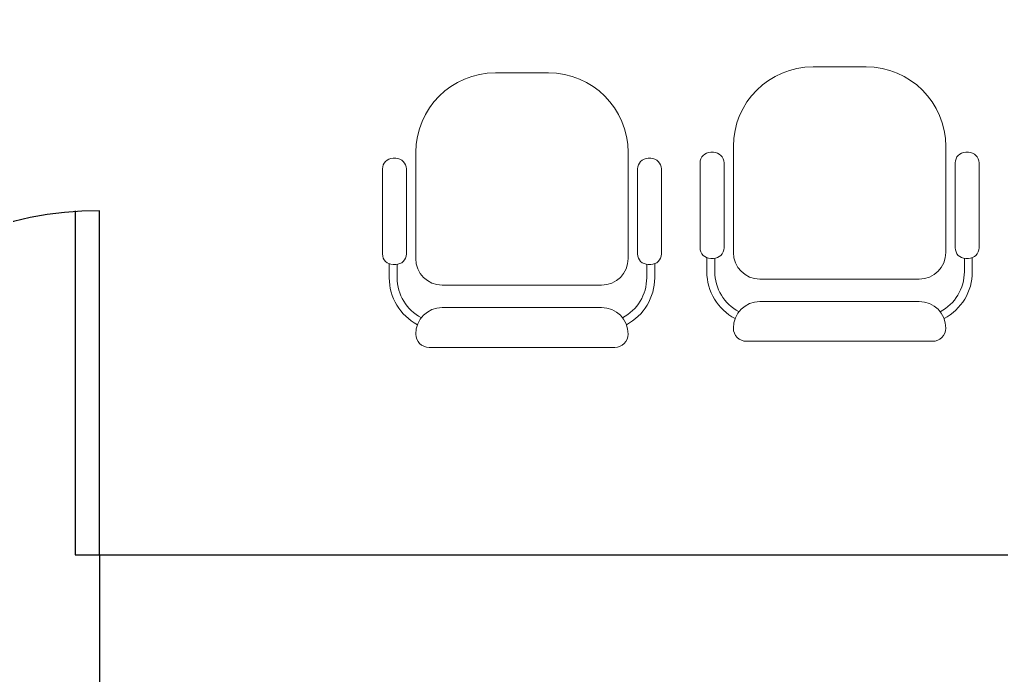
# Model space of a CAD drawing. Header units: millimetres. Extents: x -1911 to 4021, y -174 to 2851.
# Drawn here: x 2911.8 to 3111.5, y 1358.2 to 1491.7 of the extents above; entities that cross this region are included whole.
import ezdxf

# ---------------------------------------------------------------- set-up
doc = ezdxf.new("R2010")
doc.units = ezdxf.units.MM
doc.layers.add('ARREDI attrezzature - furniture', color=175, linetype='Continuous', lineweight=9)

msp = doc.modelspace()

# ---------------------------------------------------------------- linework, layer by layer
at = {"color": 3}
for p, q in [((2923.04, 1452.78), (2923.04, 1382.78)), ((2928.04, 1382.78), (2928.04, 1452.78)), ((2923.04, 1382.78), (2928.04, 1382.78))]:
    msp.add_line(p, q, dxfattribs=at)
msp.add_line((2928.04, 1382.78), (3528.04, 1382.78))
at = {"color": 0}
msp.add_line((2928.04, 1382.78), (2928.04, 1352.78), dxfattribs=at)
at = {"color": 2}
for radius in [700.64, 695.64]:
    msp.add_arc((2858.04, 1352.78), radius, 2.45403, 177.54597, dxfattribs=at)
at = {"color": 3}
msp.add_arc((2928.04, 1382.78), 70, 90, 180, dxfattribs=at)
at = {"layer": 'ARREDI attrezzature - furniture'}
for p, q in [((3083.96, 1482.06), (3073.16, 1482.06)), ((3083.96, 1482.06), (3073.16, 1482.06)), ((3083.96, 1482.06), (3073.16, 1482.06)), ((3083.96, 1482.06), (3073.16, 1482.06)), ((3083.96, 1482.06), (3073.16, 1482.06)), ((3083.96, 1482.06), (3073.16, 1482.06)), ((3019.35, 1480.83), (3008.55, 1480.83)), ((3019.35, 1480.83), (3008.55, 1480.83)), ((3019.35, 1480.83), (3008.55, 1480.83)), ((3019.35, 1480.83), (3008.55, 1480.83)), ((3019.35, 1480.83), (3008.55, 1480.83)), ((3019.35, 1480.83), (3008.55, 1480.83)), ((3056.96, 1465.86), (3056.96, 1444.26)), ((3056.96, 1465.86), (3056.96, 1444.26)), ((3056.96, 1465.86), (3056.96, 1444.26)), ((3056.96, 1465.86), (3056.96, 1444.26)), ((3056.96, 1465.86), (3056.96, 1444.26)), ((3056.96, 1465.86), (3056.96, 1444.26)), ((3100.16, 1444.26), (3100.16, 1465.86)), ((3100.16, 1444.26), (3100.16, 1465.86)), ((3100.16, 1444.26), (3100.16, 1465.86)), ((3100.16, 1444.26), (3100.16, 1465.86)), ((3100.16, 1444.26), (3100.16, 1465.86)), ((3100.16, 1444.26), (3100.16, 1465.86)), ((2992.35, 1464.63), (2992.35, 1443.03)), ((2992.35, 1464.63), (2992.35, 1443.03)), ((2992.35, 1464.63), (2992.35, 1443.03)), ((2992.35, 1464.63), (2992.35, 1443.03)), ((2992.35, 1464.63), (2992.35, 1443.03)), ((2992.35, 1464.63), (2992.35, 1443.03)), ((3035.55, 1443.03), (3035.55, 1464.63)), ((3035.55, 1443.03), (3035.55, 1464.63)), ((3035.55, 1443.03), (3035.55, 1464.63)), ((3035.55, 1443.03), (3035.55, 1464.63)), ((3035.55, 1443.03), (3035.55, 1464.63)), ((3035.55, 1443.03), (3035.55, 1464.63)), ((3052.89, 1464.66), (3052.35, 1464.66)), ((3052.89, 1464.66), (3052.35, 1464.66)), ((3052.89, 1464.66), (3052.35, 1464.66)), ((3052.89, 1464.66), (3052.35, 1464.66)), ((3052.89, 1464.66), (3052.35, 1464.66)), ((3052.89, 1464.66), (3052.35, 1464.66)), ((3104.23, 1464.66), (3104.77, 1464.66)), ((3104.23, 1464.66), (3104.77, 1464.66)), ((3104.23, 1464.66), (3104.77, 1464.66)), ((3104.23, 1464.66), (3104.77, 1464.66)), ((3104.23, 1464.66), (3104.77, 1464.66)), ((3104.23, 1464.66), (3104.77, 1464.66)), ((2988.28, 1463.43), (2987.74, 1463.43)), ((2988.28, 1463.43), (2987.74, 1463.43)), ((2988.28, 1463.43), (2987.74, 1463.43)), ((2988.28, 1463.43), (2987.74, 1463.43)), ((2988.28, 1463.43), (2987.74, 1463.43)), ((2988.28, 1463.43), (2987.74, 1463.43)), ((3039.62, 1463.43), (3040.16, 1463.43)), ((3039.62, 1463.43), (3040.16, 1463.43)), ((3039.62, 1463.43), (3040.16, 1463.43)), ((3039.62, 1463.43), (3040.16, 1463.43)), ((3039.62, 1463.43), (3040.16, 1463.43)), ((3039.62, 1463.43), (3040.16, 1463.43)), ((3050.19, 1462.5), (3050.19, 1445.22)), ((3050.19, 1462.5), (3050.19, 1445.22)), ((3050.19, 1462.5), (3050.19, 1445.22)), ((3050.19, 1462.5), (3050.19, 1445.22)), ((3050.19, 1462.5), (3050.19, 1445.22)), ((3050.19, 1462.5), (3050.19, 1445.22)), ((3055.05, 1445.22), (3055.05, 1462.5)), ((3055.05, 1445.22), (3055.05, 1462.5)), ((3055.05, 1445.22), (3055.05, 1462.5)), ((3055.05, 1445.22), (3055.05, 1462.5)), ((3055.05, 1445.22), (3055.05, 1462.5)), ((3055.05, 1445.22), (3055.05, 1462.5)), ((3102.07, 1445.22), (3102.07, 1462.5)), ((3102.07, 1445.22), (3102.07, 1462.5)), ((3102.07, 1445.22), (3102.07, 1462.5)), ((3102.07, 1445.22), (3102.07, 1462.5)), ((3102.07, 1445.22), (3102.07, 1462.5)), ((3102.07, 1445.22), (3102.07, 1462.5)), ((3106.93, 1462.5), (3106.93, 1445.22)), ((3106.93, 1462.5), (3106.93, 1445.22)), ((3106.93, 1462.5), (3106.93, 1445.22)), ((3106.93, 1462.5), (3106.93, 1445.22)), ((3106.93, 1462.5), (3106.93, 1445.22)), ((3106.93, 1462.5), (3106.93, 1445.22)), ((2985.58, 1461.27), (2985.58, 1443.99)), ((2985.58, 1461.27), (2985.58, 1443.99)), ((2985.58, 1461.27), (2985.58, 1443.99)), ((2985.58, 1461.27), (2985.58, 1443.99)), ((2985.58, 1461.27), (2985.58, 1443.99)), ((2985.58, 1461.27), (2985.58, 1443.99)), ((2990.44, 1443.99), (2990.44, 1461.27)), ((2990.44, 1443.99), (2990.44, 1461.27)), ((2990.44, 1443.99), (2990.44, 1461.27)), ((2990.44, 1443.99), (2990.44, 1461.27)), ((2990.44, 1443.99), (2990.44, 1461.27)), ((2990.44, 1443.99), (2990.44, 1461.27)), ((3037.46, 1443.99), (3037.46, 1461.27)), ((3037.46, 1443.99), (3037.46, 1461.27)), ((3037.46, 1443.99), (3037.46, 1461.27)), ((3037.46, 1443.99), (3037.46, 1461.27)), ((3037.46, 1443.99), (3037.46, 1461.27)), ((3037.46, 1443.99), (3037.46, 1461.27)), ((3042.32, 1461.27), (3042.32, 1443.99)), ((3042.32, 1461.27), (3042.32, 1443.99)), ((3042.32, 1461.27), (3042.32, 1443.99)), ((3042.32, 1461.27), (3042.32, 1443.99)), ((3042.32, 1461.27), (3042.32, 1443.99)), ((3042.32, 1461.27), (3042.32, 1443.99)), ((2986.95, 1439.13), (2986.95, 1441.98)), ((2986.95, 1439.13), (2986.95, 1441.98)), ((2986.95, 1439.13), (2986.95, 1441.98)), ((2986.95, 1439.13), (2986.95, 1441.98)), ((2986.95, 1439.13), (2986.95, 1441.98)), ((2986.95, 1439.13), (2986.95, 1441.98)), ((2987.74, 1441.83), (2988.28, 1441.83)), ((2987.74, 1441.83), (2988.28, 1441.83)), ((2987.74, 1441.83), (2988.28, 1441.83)), ((2987.74, 1441.83), (2988.28, 1441.83)), ((2987.74, 1441.83), (2988.28, 1441.83)), ((2987.74, 1441.83), (2988.28, 1441.83)), ((2988.57, 1439.13), (2988.57, 1441.85)), ((2988.57, 1439.13), (2988.57, 1441.85)), ((2988.57, 1439.13), (2988.57, 1441.85)), ((2988.57, 1439.13), (2988.57, 1441.85)), ((2988.57, 1439.13), (2988.57, 1441.85)), ((2988.57, 1439.13), (2988.57, 1441.85)), ((3039.33, 1439.13), (3039.33, 1441.85)), ((3039.33, 1439.13), (3039.33, 1441.85)), ((3039.33, 1439.13), (3039.33, 1441.85)), ((3039.33, 1439.13), (3039.33, 1441.85)), ((3039.33, 1439.13), (3039.33, 1441.85)), ((3039.33, 1439.13), (3039.33, 1441.85)), ((3040.16, 1441.83), (3039.62, 1441.83)), ((3040.16, 1441.83), (3039.62, 1441.83)), ((3040.16, 1441.83), (3039.62, 1441.83)), ((3040.16, 1441.83), (3039.62, 1441.83)), ((3040.16, 1441.83), (3039.62, 1441.83)), ((3040.16, 1441.83), (3039.62, 1441.83)), ((3040.95, 1439.13), (3040.95, 1441.98)), ((3040.95, 1439.13), (3040.95, 1441.98)), ((3040.95, 1439.13), (3040.95, 1441.98)), ((3040.95, 1439.13), (3040.95, 1441.98)), ((3040.95, 1439.13), (3040.95, 1441.98)), ((3040.95, 1439.13), (3040.95, 1441.98)), ((3051.56, 1440.36), (3051.56, 1443.21)), ((3051.56, 1440.36), (3051.56, 1443.21)), ((3051.56, 1440.36), (3051.56, 1443.21)), ((3051.56, 1440.36), (3051.56, 1443.21)), ((3051.56, 1440.36), (3051.56, 1443.21)), ((3051.56, 1440.36), (3051.56, 1443.21)), ((3052.35, 1443.06), (3052.89, 1443.06)), ((3052.35, 1443.06), (3052.89, 1443.06)), ((3052.35, 1443.06), (3052.89, 1443.06)), ((3052.35, 1443.06), (3052.89, 1443.06)), ((3052.35, 1443.06), (3052.89, 1443.06)), ((3052.35, 1443.06), (3052.89, 1443.06)), ((3053.18, 1440.36), (3053.18, 1443.08)), ((3053.18, 1440.36), (3053.18, 1443.08)), ((3053.18, 1440.36), (3053.18, 1443.08)), ((3053.18, 1440.36), (3053.18, 1443.08)), ((3053.18, 1440.36), (3053.18, 1443.08)), ((3053.18, 1440.36), (3053.18, 1443.08)), ((3103.94, 1440.36), (3103.94, 1443.08)), ((3103.94, 1440.36), (3103.94, 1443.08)), ((3103.94, 1440.36), (3103.94, 1443.08)), ((3103.94, 1440.36), (3103.94, 1443.08)), ((3103.94, 1440.36), (3103.94, 1443.08)), ((3103.94, 1440.36), (3103.94, 1443.08)), ((3104.77, 1443.06), (3104.23, 1443.06)), ((3104.77, 1443.06), (3104.23, 1443.06)), ((3104.77, 1443.06), (3104.23, 1443.06)), ((3104.77, 1443.06), (3104.23, 1443.06)), ((3104.77, 1443.06), (3104.23, 1443.06)), ((3104.77, 1443.06), (3104.23, 1443.06)), ((3105.56, 1440.36), (3105.56, 1443.21)), ((3105.56, 1440.36), (3105.56, 1443.21)), ((3105.56, 1440.36), (3105.56, 1443.21)), ((3105.56, 1440.36), (3105.56, 1443.21)), ((3105.56, 1440.36), (3105.56, 1443.21)), ((3105.56, 1440.36), (3105.56, 1443.21)), ((3062.36, 1438.86), (3094.76, 1438.86)), ((3062.36, 1438.86), (3094.76, 1438.86)), ((3062.36, 1438.86), (3094.76, 1438.86)), ((3062.36, 1438.86), (3094.76, 1438.86)), ((3062.36, 1438.86), (3094.76, 1438.86)), ((3062.36, 1438.86), (3094.76, 1438.86)), ((2997.75, 1437.63), (3030.15, 1437.63)), ((2997.75, 1437.63), (3030.15, 1437.63)), ((2997.75, 1437.63), (3030.15, 1437.63)), ((2997.75, 1437.63), (3030.15, 1437.63)), ((2997.75, 1437.63), (3030.15, 1437.63)), ((2997.75, 1437.63), (3030.15, 1437.63)), ((3094.76, 1434.3), (3062.36, 1434.3)), ((3094.76, 1434.3), (3062.36, 1434.3)), ((3094.76, 1434.3), (3062.36, 1434.3)), ((3094.76, 1434.3), (3062.36, 1434.3)), ((3094.76, 1434.3), (3062.36, 1434.3)), ((3094.76, 1434.3), (3062.36, 1434.3)), ((3030.15, 1433.07), (2997.75, 1433.07)), ((3030.15, 1433.07), (2997.75, 1433.07)), ((3030.15, 1433.07), (2997.75, 1433.07)), ((3030.15, 1433.07), (2997.75, 1433.07)), ((3030.15, 1433.07), (2997.75, 1433.07)), ((3030.15, 1433.07), (2997.75, 1433.07)), ((3056.96, 1428.9), (3056.96, 1428.9)), ((3056.96, 1428.9), (3056.96, 1428.9)), ((3056.96, 1428.9), (3056.96, 1428.9)), ((3100.16, 1428.9), (3100.16, 1428.9)), ((3100.16, 1428.9), (3100.16, 1428.9)), ((3100.16, 1428.9), (3100.16, 1428.9)), ((2992.35, 1427.67), (2992.35, 1427.67)), ((2992.35, 1427.67), (2992.35, 1427.67)), ((2992.35, 1427.67), (2992.35, 1427.67)), ((3035.55, 1427.67), (3035.55, 1427.67)), ((3035.55, 1427.67), (3035.55, 1427.67)), ((3035.55, 1427.67), (3035.55, 1427.67)), ((3059.66, 1426.2), (3097.46, 1426.2)), ((3059.66, 1426.2), (3097.46, 1426.2)), ((3059.66, 1426.2), (3097.46, 1426.2)), ((3059.66, 1426.2), (3097.46, 1426.2)), ((2995.05, 1424.97), (3032.85, 1424.97)), ((2995.05, 1424.97), (3032.85, 1424.97)), ((2995.05, 1424.97), (3032.85, 1424.97)), ((2995.05, 1424.97), (3032.85, 1424.97))]:
    msp.add_line(p, q, dxfattribs=at)
for centre, radius, start, end in [((3073.16, 1465.86), 16.2, 90, 180), ((3073.16, 1465.86), 16.2, 90, 180), ((3073.16, 1465.86), 16.2, 90, 180), ((3073.16, 1465.86), 16.2, 90, 180), ((3073.16, 1465.86), 16.2, 90, 180), ((3073.16, 1465.86), 16.2, 90, 180), ((3083.96, 1465.86), 16.2, 0, 90), ((3083.96, 1465.86), 16.2, 0, 90), ((3083.96, 1465.86), 16.2, 0, 90), ((3083.96, 1465.86), 16.2, 0, 90), ((3083.96, 1465.86), 16.2, 0, 90), ((3083.96, 1465.86), 16.2, 0, 90), ((3008.55, 1464.63), 16.2, 90, 180), ((3008.55, 1464.63), 16.2, 90, 180), ((3008.55, 1464.63), 16.2, 90, 180), ((3008.55, 1464.63), 16.2, 90, 180), ((3008.55, 1464.63), 16.2, 90, 180), ((3008.55, 1464.63), 16.2, 90, 180), ((3019.35, 1464.63), 16.2, 0, 90), ((3019.35, 1464.63), 16.2, 0, 90), ((3019.35, 1464.63), 16.2, 0, 90), ((3019.35, 1464.63), 16.2, 0, 90), ((3019.35, 1464.63), 16.2, 0, 90), ((3019.35, 1464.63), 16.2, 0, 90), ((3052.35, 1462.5), 2.16, 90, 180), ((3052.35, 1462.5), 2.16, 90, 180), ((3052.35, 1462.5), 2.16, 90, 180), ((3052.35, 1462.5), 2.16, 90, 180), ((3052.35, 1462.5), 2.16, 90, 180), ((3052.35, 1462.5), 2.16, 90, 180), ((3052.89, 1462.5), 2.16, 0, 90), ((3052.89, 1462.5), 2.16, 0, 90), ((3052.89, 1462.5), 2.16, 0, 90), ((3052.89, 1462.5), 2.16, 0, 90), ((3052.89, 1462.5), 2.16, 0, 90), ((3052.89, 1462.5), 2.16, 0, 90), ((3104.23, 1462.5), 2.16, 90, 180), ((3104.23, 1462.5), 2.16, 90, 180), ((3104.23, 1462.5), 2.16, 90, 180), ((3104.23, 1462.5), 2.16, 90, 180), ((3104.23, 1462.5), 2.16, 90, 180), ((3104.23, 1462.5), 2.16, 90, 180), ((3104.77, 1462.5), 2.16, 0, 90), ((3104.77, 1462.5), 2.16, 0, 90), ((3104.77, 1462.5), 2.16, 0, 90), ((3104.77, 1462.5), 2.16, 0, 90), ((3104.77, 1462.5), 2.16, 0, 90), ((3104.77, 1462.5), 2.16, 0, 90), ((2987.74, 1461.27), 2.16, 90, 180), ((2987.74, 1461.27), 2.16, 90, 180), ((2987.74, 1461.27), 2.16, 90, 180), ((2987.74, 1461.27), 2.16, 90, 180), ((2987.74, 1461.27), 2.16, 90, 180), ((2987.74, 1461.27), 2.16, 90, 180), ((2988.28, 1461.27), 2.16, 0, 90), ((2988.28, 1461.27), 2.16, 0, 90), ((2988.28, 1461.27), 2.16, 0, 90), ((2988.28, 1461.27), 2.16, 0, 90), ((2988.28, 1461.27), 2.16, 0, 90), ((2988.28, 1461.27), 2.16, 0, 90), ((3039.62, 1461.27), 2.16, 90, 180), ((3039.62, 1461.27), 2.16, 90, 180), ((3039.62, 1461.27), 2.16, 90, 180), ((3039.62, 1461.27), 2.16, 90, 180), ((3039.62, 1461.27), 2.16, 90, 180), ((3039.62, 1461.27), 2.16, 90, 180), ((3040.16, 1461.27), 2.16, 0, 90), ((3040.16, 1461.27), 2.16, 0, 90), ((3040.16, 1461.27), 2.16, 0, 90), ((3040.16, 1461.27), 2.16, 0, 90), ((3040.16, 1461.27), 2.16, 0, 90), ((3040.16, 1461.27), 2.16, 0, 90), ((2987.74, 1443.99), 2.16, 180, 270), ((2987.74, 1443.99), 2.16, 180, 270), ((2987.74, 1443.99), 2.16, 180, 270), ((2987.74, 1443.99), 2.16, 180, 270), ((2987.74, 1443.99), 2.16, 180, 270), ((2987.74, 1443.99), 2.16, 180, 270), ((2988.28, 1443.99), 2.16, 270, 0), ((2988.28, 1443.99), 2.16, 270, 0), ((2988.28, 1443.99), 2.16, 270, 0), ((2988.28, 1443.99), 2.16, 270, 0), ((2988.28, 1443.99), 2.16, 270, 0), ((2988.28, 1443.99), 2.16, 270, 0), ((3039.62, 1443.99), 2.16, 180, 270), ((3039.62, 1443.99), 2.16, 180, 270), ((3039.62, 1443.99), 2.16, 180, 270), ((3039.62, 1443.99), 2.16, 180, 270), ((3039.62, 1443.99), 2.16, 180, 270), ((3039.62, 1443.99), 2.16, 180, 270), ((3040.16, 1443.99), 2.16, 270, 0), ((3040.16, 1443.99), 2.16, 270, 0), ((3040.16, 1443.99), 2.16, 270, 0), ((3040.16, 1443.99), 2.16, 270, 0), ((3040.16, 1443.99), 2.16, 270, 0), ((3040.16, 1443.99), 2.16, 270, 0), ((3052.35, 1445.22), 2.16, 180, 270), ((3052.35, 1445.22), 2.16, 180, 270), ((3052.35, 1445.22), 2.16, 180, 270), ((3052.35, 1445.22), 2.16, 180, 270), ((3052.35, 1445.22), 2.16, 180, 270), ((3052.35, 1445.22), 2.16, 180, 270), ((3052.89, 1445.22), 2.16, 270, 0), ((3052.89, 1445.22), 2.16, 270, 0), ((3052.89, 1445.22), 2.16, 270, 0), ((3052.89, 1445.22), 2.16, 270, 0), ((3052.89, 1445.22), 2.16, 270, 0), ((3052.89, 1445.22), 2.16, 270, 0), ((3062.36, 1444.26), 5.4, 180, 270), ((3062.36, 1444.26), 5.4, 180, 270), ((3062.36, 1444.26), 5.4, 180, 270), ((3062.36, 1444.26), 5.4, 180, 270), ((3062.36, 1444.26), 5.4, 180, 270), ((3062.36, 1444.26), 5.4, 180, 270), ((3094.76, 1444.26), 5.4, 270, 360), ((3094.76, 1444.26), 5.4, 270, 360), ((3094.76, 1444.26), 5.4, 270, 360), ((3094.76, 1444.26), 5.4, 270, 360), ((3094.76, 1444.26), 5.4, 270, 360), ((3094.76, 1444.26), 5.4, 270, 360), ((3104.23, 1445.22), 2.16, 180, 270), ((3104.23, 1445.22), 2.16, 180, 270), ((3104.23, 1445.22), 2.16, 180, 270), ((3104.23, 1445.22), 2.16, 180, 270), ((3104.23, 1445.22), 2.16, 180, 270), ((3104.23, 1445.22), 2.16, 180, 270), ((3104.77, 1445.22), 2.16, 270, 0), ((3104.77, 1445.22), 2.16, 270, 0), ((3104.77, 1445.22), 2.16, 270, 0), ((3104.77, 1445.22), 2.16, 270, 0), ((3104.77, 1445.22), 2.16, 270, 0), ((3104.77, 1445.22), 2.16, 270, 0), ((2997.75, 1443.03), 5.4, 180, 270), ((2997.75, 1443.03), 5.4, 180, 270), ((2997.75, 1443.03), 5.4, 180, 270), ((2997.75, 1443.03), 5.4, 180, 270), ((2997.75, 1443.03), 5.4, 180, 270), ((2997.75, 1443.03), 5.4, 180, 270), ((3030.15, 1443.03), 5.4, 270, 360), ((3030.15, 1443.03), 5.4, 270, 360), ((3030.15, 1443.03), 5.4, 270, 360), ((3030.15, 1443.03), 5.4, 270, 360), ((3030.15, 1443.03), 5.4, 270, 360), ((3030.15, 1443.03), 5.4, 270, 360), ((3062.36, 1440.36), 10.8, 180, 242.1194), ((3062.36, 1440.36), 10.8, 180, 242.1194), ((3062.36, 1440.36), 10.8, 180, 242.1194), ((3062.36, 1440.36), 10.8, 180, 242.1194), ((3062.36, 1440.36), 10.8, 180, 242.1194), ((3062.36, 1440.36), 10.8, 180, 242.1194), ((3062.36, 1440.36), 9.18, 180, 242.3805), ((3062.36, 1440.36), 9.18, 180, 242.3805), ((3062.36, 1440.36), 9.18, 180, 242.3805), ((3062.36, 1440.36), 9.18, 180, 242.3805), ((3062.36, 1440.36), 9.18, 180, 242.3805), ((3062.36, 1440.36), 9.18, 180, 242.3805), ((3094.76, 1440.36), 9.18, 297.6195, 0), ((3094.76, 1440.36), 9.18, 297.6195, 0), ((3094.76, 1440.36), 9.18, 297.6195, 0), ((3094.76, 1440.36), 9.18, 297.6195, 0), ((3094.76, 1440.36), 9.18, 297.6195, 0), ((3094.76, 1440.36), 9.18, 297.6195, 0), ((3094.76, 1440.36), 10.8, 297.8806, 0), ((3094.76, 1440.36), 10.8, 297.8806, 0), ((3094.76, 1440.36), 10.8, 297.8806, 0), ((3094.76, 1440.36), 10.8, 297.8806, 0), ((3094.76, 1440.36), 10.8, 297.8806, 0), ((3094.76, 1440.36), 10.8, 297.8806, 0), ((2997.75, 1439.13), 10.8, 180, 242.1194), ((2997.75, 1439.13), 10.8, 180, 242.1194), ((2997.75, 1439.13), 10.8, 180, 242.1194), ((2997.75, 1439.13), 10.8, 180, 242.1194), ((2997.75, 1439.13), 10.8, 180, 242.1194), ((2997.75, 1439.13), 10.8, 180, 242.1194), ((2997.75, 1439.13), 9.18, 180, 242.3805), ((2997.75, 1439.13), 9.18, 180, 242.3805), ((2997.75, 1439.13), 9.18, 180, 242.3805), ((2997.75, 1439.13), 9.18, 180, 242.3805), ((2997.75, 1439.13), 9.18, 180, 242.3805), ((2997.75, 1439.13), 9.18, 180, 242.3805), ((3030.15, 1439.13), 9.18, 297.6195, 0), ((3030.15, 1439.13), 9.18, 297.6195, 0), ((3030.15, 1439.13), 9.18, 297.6195, 0), ((3030.15, 1439.13), 9.18, 297.6195, 0), ((3030.15, 1439.13), 9.18, 297.6195, 0), ((3030.15, 1439.13), 9.18, 297.6195, 0), ((3030.15, 1439.13), 10.8, 297.8806, 0), ((3030.15, 1439.13), 10.8, 297.8806, 0), ((3030.15, 1439.13), 10.8, 297.8806, 0), ((3030.15, 1439.13), 10.8, 297.8806, 0), ((3030.15, 1439.13), 10.8, 297.8806, 0), ((3030.15, 1439.13), 10.8, 297.8806, 0), ((3062.36, 1428.9), 5.4, 90, 180), ((3062.36, 1428.9), 5.4, 90, 180), ((3062.36, 1428.9), 5.4, 90, 180), ((3062.36, 1428.9), 5.4, 90, 180), ((3062.36, 1428.9), 5.4, 90, 180), ((3062.36, 1428.9), 5.4, 90, 180), ((3094.76, 1428.9), 5.4, 0, 90), ((3094.76, 1428.9), 5.4, 0, 90), ((3094.76, 1428.9), 5.4, 0, 90), ((3094.76, 1428.9), 5.4, 0, 90), ((3094.76, 1428.9), 5.4, 0, 90), ((3094.76, 1428.9), 5.4, 0, 90), ((2997.75, 1427.67), 5.4, 90, 180), ((2997.75, 1427.67), 5.4, 90, 180), ((2997.75, 1427.67), 5.4, 90, 180), ((2997.75, 1427.67), 5.4, 90, 180), ((2997.75, 1427.67), 5.4, 90, 180), ((2997.75, 1427.67), 5.4, 90, 180), ((3030.15, 1427.67), 5.4, 0, 90), ((3030.15, 1427.67), 5.4, 0, 90), ((3030.15, 1427.67), 5.4, 0, 90), ((3030.15, 1427.67), 5.4, 0, 90), ((3030.15, 1427.67), 5.4, 0, 90), ((3030.15, 1427.67), 5.4, 0, 90), ((3059.66, 1428.9), 2.7, 180, 270), ((3059.66, 1428.9), 2.7, 180, 270), ((3059.66, 1428.9), 2.7, 180, 270), ((3059.66, 1428.9), 2.7, 180, 270), ((3097.46, 1428.9), 2.7, 270, 360), ((3097.46, 1428.9), 2.7, 270, 360), ((3097.46, 1428.9), 2.7, 270, 360), ((3097.46, 1428.9), 2.7, 270, 360), ((2995.05, 1427.67), 2.7, 180, 270), ((2995.05, 1427.67), 2.7, 180, 270), ((2995.05, 1427.67), 2.7, 180, 270), ((3032.85, 1427.67), 2.7, 270, 360), ((3032.85, 1427.67), 2.7, 270, 360), ((3032.85, 1427.67), 2.7, 270, 360), ((3032.85, 1427.67), 2.7, 270, 360)]:
    msp.add_arc(centre, radius, start, end, dxfattribs=at)

doc.saveas('drawing.dxf')
